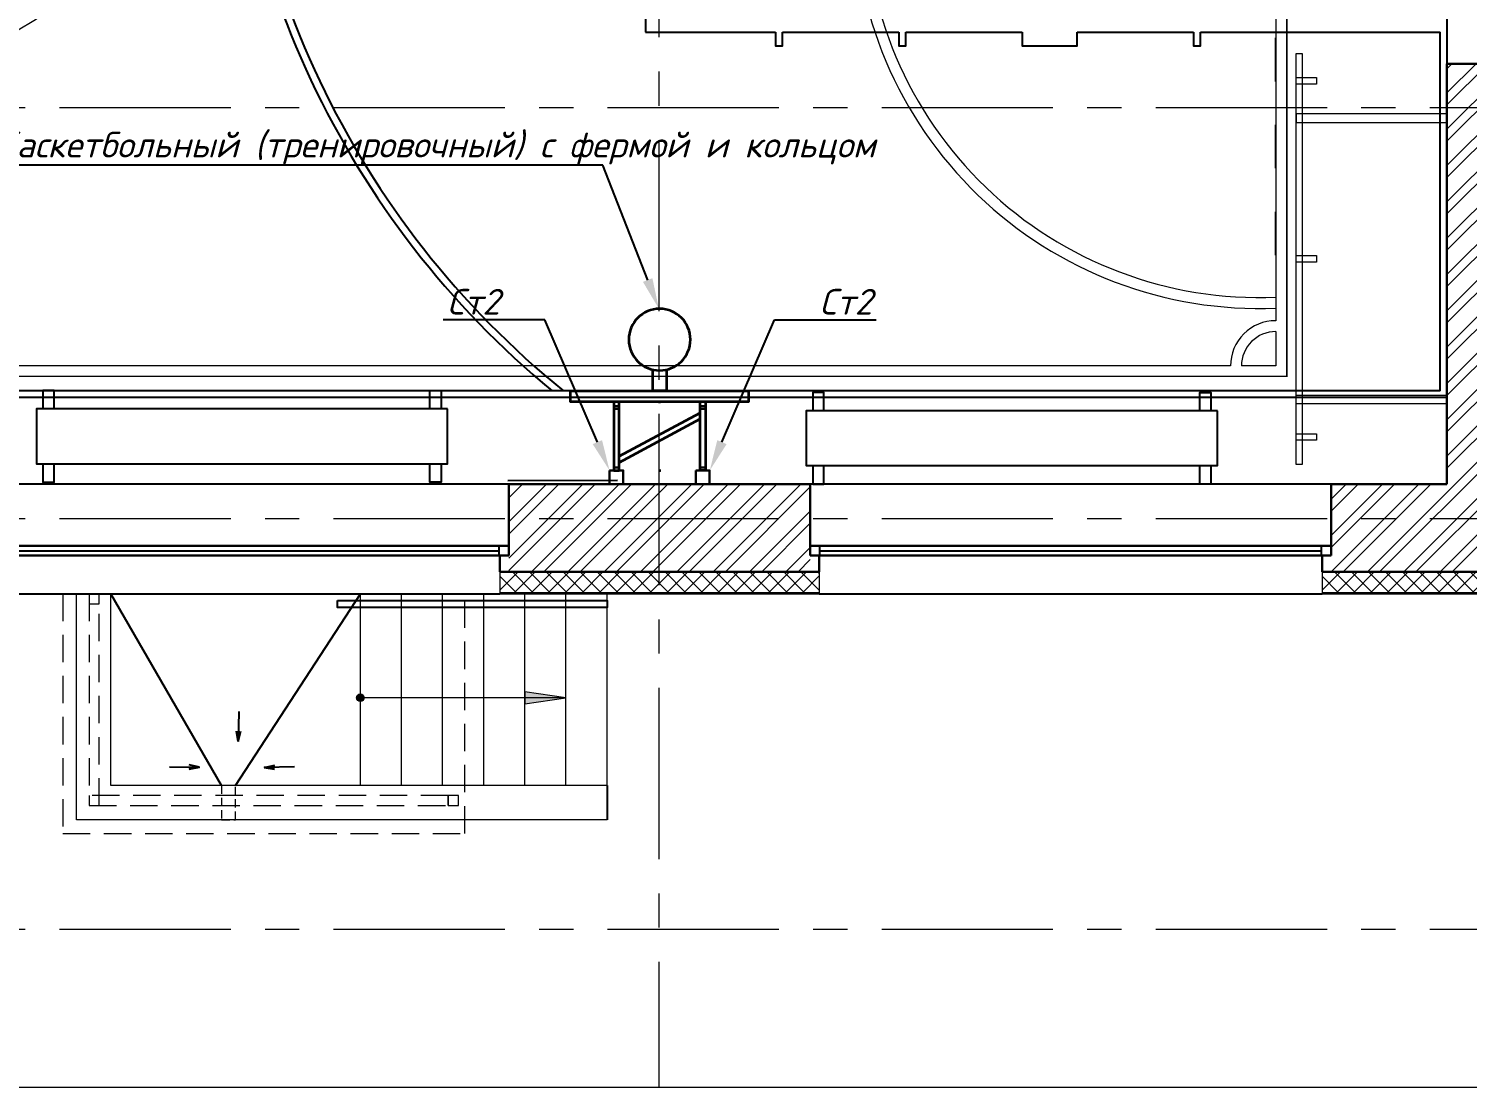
# Model space of a CAD drawing. Header units: millimetres. Extents: x 10124 to 8132345, y -95635 to 1386204.
# Drawn here: x 122324 to 132821, y 70633 to 78362 of the extents above; entities that cross this region are included whole.
import ezdxf
from ezdxf import colors
from ezdxf.entities.mleader import LeaderData, LeaderLine
from ezdxf.math import Vec2, Vec3

# ---------------------------------------------------------------- set-up
doc = ezdxf.new("R2010")
doc.units = ezdxf.units.MM
for name, pattern in [('ADSK_Штриховая_ш2 п1', [3, 2, -1]), ('CENTER', [2, 1.25, -0.25, 0.25, -0.25]), ('Штрих', [6.35, 3.175, -3.175])]:
    doc.linetypes.add(name, pattern=pattern)
for name, color, linetype, lineweight in [('013', 7, 'Continuous', 13), ('030', 7, 'Continuous', 30), ('АР_Лестницы', 250, 'Continuous', 15), ('АР_Лестницы ограждение', 94, 'Continuous', 25), ('АР_Навесной фасад', 147, 'Continuous', 5), ('АР_Оси', 193, 'Continuous', 9), ('АР_Размеры', 175, 'Continuous', 9), ('АР_Сущ Несущая стена', 216, 'Continuous', 30), ('АР_тонкая линия', 250, 'Continuous', 0), ('АР_Утеплитель', 250, 'Continuous', 9), ('АР_Штриховка кирпич', 250, 'Continuous', 9), ('Подвал', 250, 'Continuous', 30), ('ТХ_ОСНОВНОЙ', 103, 'Continuous', 25), ('ТХ_разметка минифутбол', 7, 'Continuous', 9)]:
    doc.layers.add(name, color=color, linetype=linetype, lineweight=lineweight)
for name, color, linetype in [('АР_новое окно', 155, 'Continuous'), ('ТХ_ВК_трапы', 5, 'Continuous'), ('ТХ_обор_спорт', 5, 'Continuous'), ('ТХ_разметка баскетбол', 7, 'Continuous')]:
    doc.layers.add(name, color=color, linetype=linetype)
doc.styles.add('100', font='isocpeui.ttf', dxfattribs={"height": 250})
pattern_1 = [(45, (-872457.4, 123612.74), (-132.58252, 132.58252), []), (45, (-872369, 123612.74), (-132.58252, 132.58252), [])]

# ---------------------------------------------------------------- blocks, each defined once
blk = doc.blocks.new('*U1515')
at = {"layer": 'АР_новое окно', "lineweight": 20}
for p, q in [((0, 3800), (-70, 3800)), ((0, 0), (-70, 0))]:
    blk.add_line(p, q, dxfattribs=at)
at = {"layer": 'АР_новое окно'}
for p, q in [((-70, 3800), (-70, 0)), ((-70, 0), (-70, 3800)), ((0, 3800), (0, 0)), ((0, 3730), (-70, 3730)), ((-35, 3730), (-35, 70)), ((0, 70), (-70, 70))]:
    blk.add_line(p, q, dxfattribs=at)
blk = doc.blocks.new('блок новое окно')
at = {"layer": 'АР_Навесной фасад', "ltscale": 100}
for points in [[(65, -640), (65, -800)], [(3735, -640), (3735, -800)]]:
    blk.add_lwpolyline(points, dxfattribs=at)
at = {"layer": 'АР_новое окно', "ltscale": 100}
for p, q in [((3800, 0), (0, 0)), ((3735, -521), (0, -521))]:
    blk.add_line(p, q, dxfattribs=at)
blk.add_lwpolyline([(65, -800), (3735, -800)], dxfattribs=at)
at = {"layer": 'АР_Сущ Несущая стена', "ltscale": 100}
for p, q in [((0, -521), (0, 0)), ((3800, -521), (3800, 0)), ((65, -521), (0, -521)), ((65, -521), (65, -640)), ((3800, -521), (3735, -521)), ((3735, -521), (3735, -640))]:
    blk.add_line(p, q, dxfattribs=at)
at = {"layer": 'АР_новое окно', "ltscale": 100, "xscale": -1, "rotation": 90}
blk.add_blockref('*U1515', (3800, -521), dxfattribs=at)
blk = doc.blocks.new('*U1441')
h = blk.add_hatch(color=256)
h.dxf.hatch_style = 1
edge = h.paths.add_edge_path()
edge.add_arc((0, 0), 27.6, 359.64, 719.64)
h = blk.add_hatch(color=256)
h.dxf.hatch_style = 1
h.paths.add_polyline_path([(1200, -44), (1200, 44), (1500, 0)])
blk.add_line((1500, 0), (0, 0))
blk.add_lwpolyline([(1200, 44), (1200, -44), (1500, 0), (1200, 44)])
blk.add_circle((0, 0), 27.6)
blk = doc.blocks.new('A$C919add2a')
at = {"layer": 'ТХ_ВК_трапы', "ltscale": 100}
for p, q in [((6, 493, 0), (1, 273, 0)), ((1, 273, 0), (-12, 348, 0)), ((-12, 348, 0), (1, 273, 0)), ((1, 273, 0), (19, 348, 0)), ((-501, 89, 0), (-281, 85, 0)), ((-281, 85, 0), (-356, 103, 0)), ((-281, 85, 0), (-356, 72, 0)), ((-356, 72, 0), (-281, 85, 0)), ((191, 83, 0), (267, 101, 0)), ((411, 87, 0), (191, 83, 0)), ((191, 83, 0), (266, 70, 0)), ((266, 70, 0), (191, 83, 0))]:
    blk.add_line(p, q, dxfattribs=at)
blk = doc.blocks.new('бревно гимн 3000х400')
for points in [[(-10331, 62755), (-10331, 62890), (-10250, 62890), (-10250, 62755)], [(-7426, 62755), (-7426, 62890), (-7507, 62890), (-7507, 62755)], [(-10250, 62355), (-10250, 62220), (-10331, 62220), (-10331, 62355)], [(-7507, 62355), (-7507, 62220), (-7426, 62220), (-7426, 62355)]]:
    blk.add_lwpolyline(points)
blk.add_lwpolyline([(-10378, 62355), (-7378, 62355), (-7378, 62755), (-10378, 62755)], close=True)
blk = doc.blocks.new('баскетбол')
at = {"color": 1, "linetype": 'Штрих', "ltscale": 100}
blk.add_lwpolyline([(11277, -4079), (11277, 4058)], dxfattribs=at)
at = {"color": 7, "ltscale": 100}
for centre, radius, start, end in [((10189, 0), 6579, 129.6008, 230.3992), ((10197, 0), 6531, 129.0887, 230.9113)]:
    blk.add_arc(centre, radius, start, end, dxfattribs=at)
at = {"layer": 'ТХ_разметка баскетбол', "color": 7}
for p, q in [((6677, -1800), (6677, -2450)), ((6677, -2450), (7626, -2450)), ((7677, -2450), (8527, -2450)), ((8577, -2450), (9427, -2450)), ((9827, -2450), (10677, -2450)), ((10727, -2450), (12477, -2450)), ((12477, -5069), (12477, -2450)), ((6695, -5069), (774, -5069)), ((12477, -5069), (6779, -5069))]:
    blk.add_line(p, q, dxfattribs=at)
for points in [[(4205, 5117), (12525, 5117), (12525, -5117), (-11025, -5117), (-11025, 5117), (-2705, 5117)], [(7626, -2450), (7626, -2550), (7677, -2550), (7677, -2450)], [(8527, -2450), (8527, -2550), (8577, -2550), (8577, -2450)], [(9427, -2450), (9427, -2550), (9827, -2550), (9827, -2450)], [(10677, -2450), (10677, -2550), (10727, -2550), (10727, -2450)]]:
    blk.add_lwpolyline(points, dxfattribs=at)
blk = doc.blocks.new('A$C00b7f25d')
at = {"layer": 'ТХ_разметка минифутбол', "color": 1}
for p, q in [((20770, 10628), (20770, 697)), ((20770, 697), (20770, 10627)), ((20690, 10218), (20690, 1106)), ((20690, 1026), (20690, 777)), ((20359, 777), (10203, 777)), ((20690, 777), (20439, 777)), ((20770, 698), (10123, 698))]:
    blk.add_line(p, q, dxfattribs=at)
for centre, radius, start, end in [((10163, 5662), 2780, 270.8211, 89.1792), ((10162, 5663), 2700, 270.8548, 89.1455), ((20569, 4154), 2959, 179.7889, 272.3348), ((20569, 4154), 2879, 179.7849, 272.3978), ((20689, 776), 330, 89.9865, 180), ((20689, 776), 250, 89.9823, 180)]:
    blk.add_arc(centre, radius, start, end, dxfattribs=at)
blk = doc.blocks.new('ферма тренир')
at = {"color": 1, "lineweight": 35}
for p, q in [((822517, -86782), (823107, -87100)), ((822805, -86724), (822819, -86724)), ((822812, -86730), (822812, -86717)), ((822517, -86827), (823107, -87145))]:
    blk.add_line(p, q, dxfattribs=at)
at = {"color": 250, "lineweight": 35}
for p, q in [((822805, -87225), (822818, -87225)), ((822812, -87219), (822812, -87232))]:
    blk.add_line(p, q, dxfattribs=at)
at = {"color": 1, "lineweight": 35}
for points in [[(822477, -87224), (822477, -86724), (822517, -86724), (822517, -87224)], [(823147, -87224), (823147, -86724), (823107, -86724), (823107, -87224)]]:
    blk.add_lwpolyline(points, dxfattribs=at)
at = {"color": 250, "lineweight": 35}
blk.add_lwpolyline([(822162, -87304), (823462, -87304), (823462, -87224), (822162, -87224)], close=True, dxfattribs=at)
blk.add_lwpolyline([(822862, -87460), (822862, -87304), (822762, -87304), (822762, -87460)], dxfattribs=at)
blk.add_circle((822812, -87679), 225, dxfattribs=at)
at = {"layer": '030', "color": 1, "ltscale": 100}
for points in [[(822477, -86724), (822517, -86724), (822517, -86744), (822477, -86744), (822477, -86724)], [(823107, -86724), (823147, -86724), (823147, -86744), (823107, -86744), (823107, -86724)], [(822477, -87174), (822517, -87174), (822517, -87194), (822477, -87194), (822477, -87174)], [(823107, -87174), (823147, -87174), (823147, -87194), (823107, -87194), (823107, -87174)]]:
    blk.add_lwpolyline(points, dxfattribs=at)
blk = doc.blocks.new('У211')
at = {"linetype": 'Continuous', "lineweight": 5, "elevation": 0}
for points in [[(183978, -107994), (183934, -107994), (183934, -110994), (183978, -110994)], [(183978, -108170), (183830, -108170), (183830, -108217), (183978, -108217)], [(182878, -108434), (183978, -108434), (183978, -108498), (182878, -108498)], [(183978, -109470), (183830, -109470), (183830, -109517), (183978, -109517)], [(182878, -110553), (183978, -110553), (183978, -110489), (182878, -110489)], [(183978, -110770), (183830, -110770), (183830, -110817), (183978, -110817)]]:
    blk.add_lwpolyline(points, close=True, dxfattribs=at)

msp = doc.modelspace()

# ---------------------------------------------------------------- hatches: boundary and pattern name
at = {"layer": 'АР_Утеплитель', "ltscale": 100}
h = msp.add_hatch(dxfattribs=at)
h.set_pattern_fill('ANSI37', color=256, scale=700)
h.set_pattern_definition([(45, (-844277.72, 123068.71), (-61.871843, 61.871843), []), (135, (-844277.72, 123068.71), (-61.871843, -61.871843), [])])
h.paths.add_polyline_path([(133182.256, 74396.564), (131762.256, 74396.564), (131762.256, 74246.564), (133332.256, 74246.564), (133332.256, 77376.564), (136842.256, 77376.564), (136842.256, 78106.564), (136692.256, 78106.564), (136692.256, 77526.564), (133182.256, 77526.564)])
h = msp.add_hatch(dxfattribs=at)
h.set_pattern_fill('ANSI37', color=256, scale=700)
h.set_pattern_definition([(45, (-850277.72, 123068.71), (-61.871843, 61.871843), []), (135, (-850277.72, 123068.71), (-61.871843, -61.871843), [])])
h.paths.add_polyline_path([(128092.256, 74396.564), (125762.256, 74396.564), (125762.256, 74246.564), (128092.256, 74246.564)])
at = {"layer": 'АР_Штриховка кирпич', "ltscale": 100}
h = msp.add_hatch(dxfattribs=at)
h.set_pattern_fill('ANSI32', color=256, scale=500)
h.set_pattern_definition(pattern_1)
h.paths.add_polyline_path([(133182.256, 77526.564), (136692.256, 77526.564), (136692.256, 78106.564), (136182.256, 78106.564), (136182.256, 78036.564), (133182.256, 78036.564), (133182.256, 78106.564), (132672.256, 78106.564), (132672.256, 75036.564), (131827.256, 75036.564), (131827.256, 74396.564), (133182.256, 74396.564)])
h = msp.add_hatch(dxfattribs=at)
h.set_pattern_fill('ANSI32', color=256, scale=500)
h.set_pattern_definition(pattern_1)
h.paths.add_polyline_path([(128027.256, 75036.564), (125827.256, 75036.564), (125827.256, 74396.564), (128027.256, 74396.564)])

# ---------------------------------------------------------------- linework, layer by layer
at = {"ltscale": 100}
msp.add_line((126544.459, 72836.564, -6.902), (126544.459, 72586.564, -6.902), dxfattribs=at)
at = {"color": 157, "ltscale": 150, "true_color": 0x465c7c}
for points in [[(123731.671, 72836.564), (122923.009, 74236.564)], [(123831.674, 72836.564), (124744.459, 74236.564)]]:
    msp.add_lwpolyline(points, dxfattribs=at)
at = {"layer": '013', "ltscale": 100}
msp.add_line((108068.336, 70633.238), (139831.173, 70633.238), dxfattribs=at)
at = {"layer": '030', "ltscale": 100}
for points in [[(126562.256, 75136.564), (126562.256, 75036.564), (126662.256, 75036.564), (126662.256, 75136.564), (126562.256, 75136.564)], [(127192.256, 75137.399), (127192.256, 75037.399), (127292.256, 75037.399), (127292.256, 75137.399), (127192.256, 75137.399)]]:
    msp.add_lwpolyline(points, dxfattribs=at)
at = {"layer": 'АР_Лестницы', "ltscale": 100}
for p, q in [((124744.459, 72836.564, -3.451), (124744.459, 74236.564, -3.451)), ((125044.801, 72836.564, 0.319), (125044.801, 74236.564, 0.319)), ((125344.459, 72836.564, -3.451), (125344.459, 74236.564, -3.451)), ((125644.459, 72836.564, -3.451), (125644.459, 74236.564, -3.451)), ((125944.459, 72836.564, -3.451), (125944.459, 74236.564, -3.451)), ((126244.459, 72836.564, -3.451), (126244.459, 74236.564, -3.451)), ((126544.459, 72836.564, -3.451), (126544.459, 74236.564, -3.451))]:
    msp.add_line(p, q, dxfattribs=at)
for points in [[(126544.459, 72586.564), (122673.009, 72586.564), (122673.009, 74236.564)], [(126544.459, 72836.564), (122923.009, 72836.564), (122923.009, 74236.564)]]:
    msp.add_lwpolyline(points, dxfattribs=at)
at = {"layer": 'АР_Лестницы ограждение', "color": 18, "ltscale": 100, "true_color": 0x000000}
msp.add_lwpolyline([(124578.195, 74186.564), (126544.459, 74186.564), (126544.459, 74136.564), (124578.195, 74136.564)], close=True, dxfattribs=at)
at = {"layer": 'АР_Навесной фасад', "ltscale": 100}
for p, q in [((125762.256, 74246.564), (128092.256, 74246.564)), ((125762.256, 74236.564), (128092.256, 74236.564)), ((131762.256, 74246.564), (133332.256, 74246.564)), ((131762.256, 74236.564), (133342.256, 74236.564))]:
    msp.add_line(p, q, dxfattribs=at)
at = {"layer": 'АР_Оси', "linetype": 'CENTER', "ltscale": 1000}
for p, q in [((126922.256, 93549.033), (126922.256, 70633.238)), ((106548.232, 77786.564), (139831.173, 77786.564)), ((106548.232, 74786.564), (139831.173, 74786.564)), ((106548.232, 71786.564), (139831.173, 71786.564))]:
    msp.add_line(p, q, dxfattribs=at)
at = {"layer": 'АР_Сущ Несущая стена', "ltscale": 100}
for p, q in [((132672.256, 78106.564), (133182.256, 78106.564)), ((132672.256, 78106.564), (132672.256, 75036.564)), ((125827.256, 75036.564), (128027.256, 75036.564)), ((125827.256, 74515.478), (125827.256, 75036.564)), ((131827.256, 75036.564), (132672.256, 75036.564)), ((125827.256, 74515.478), (125762.256, 74515.478)), ((125762.256, 74515.478), (125762.256, 74396.564)), ((125762.256, 74396.564), (128092.256, 74396.564)), ((131762.256, 74396.564), (133182.256, 74396.564))]:
    msp.add_line(p, q, dxfattribs=at)
at = {"layer": 'АР_тонкая линия', "color": 18, "ltscale": 100, "true_color": 0x000000}
msp.add_line((132672.256, 79806.564), (132672.256, 78106.564), dxfattribs=at)
at = {"layer": 'АР_тонкая линия', "color": 18, "linetype": 'ADSK_Штриховая_ш2 п1', "ltscale": 100, "true_color": 0x000000}
msp.add_lwpolyline([(122573.009, 74236.564), (122573.009, 72486.564), (125506.934, 72486.564), (125506.934, 74236.564)], dxfattribs=at)
for points in [[(122764.255, 72690.441), (122838.008, 72690.441), (122838.524, 74236.564), (122764.771, 74236.564)], [(122764.255, 72764.194), (122764.255, 72690.441), (125385.802, 72690.665), (125385.802, 72764.418)]]:
    msp.add_lwpolyline(points, close=True, dxfattribs=at)
at = {"layer": 'АР_тонкая линия', "color": 18, "linetype": 'ADSK_Штриховая_ш2 п1', "ltscale": 30, "true_color": 0x000000}
msp.add_lwpolyline([(123831.674, 72836.564), (123731.671, 72836.564), (123731.664, 72586.564), (123831.667, 72586.564)], close=True, dxfattribs=at)
at = {"layer": 'Подвал', "lineweight": 13, "ltscale": 500}
for points in [[(122764.771, 74163.203), (122838.549, 74163.203), (122838.549, 74236.564), (122764.771, 74236.564)], [(125385.802, 72690.443), (125459.556, 72690.443), (125459.556, 72764.418), (125385.802, 72764.418)]]:
    msp.add_lwpolyline(points, close=True, dxfattribs=at)
at = {"layer": 'ТХ_ОСНОВНОЙ', "ltscale": 0.1}
msp.add_line((125820.657, 75064.02), (126620.657, 75064.854), dxfattribs=at)

# ---------------------------------------------------------------- block references
msp.add_blockref('блок новое окно', (122027.256, 75036.564))
at = {"layer": 'АР_Лестницы', "ltscale": 100}
msp.add_blockref('*U1441', (124744.459, 73476.564, -3.451), dxfattribs=at)
at = {"layer": 'АР_новое окно'}
msp.add_blockref('блок новое окно', (128027.256, 75036.564), dxfattribs=at)
at = {"layer": 'АР_Размеры', "lineweight": 13, "ltscale": 500}
msp.add_blockref('A$C919add2a', (123851.727, 72884.5), dxfattribs=at)
at = {"layer": 'ТХ_обор_спорт', "color": 217, "ltscale": 10, "true_color": 0x93278f}
msp.add_blockref('баскетбол', (120147.256, 80786.525), dxfattribs=at)
at = {"layer": 'ТХ_обор_спорт', "ltscale": 100}
msp.add_blockref('A$C00b7f25d', (110734.755, 75124.179), dxfattribs=at)
at = {"layer": 'ТХ_обор_спорт', "xscale": -1}
msp.add_blockref('У211', (315550.021, 186174.913, 0), dxfattribs=at)
at = {"layer": 'ТХ_обор_спорт', "color": 250, "linetype": 'Continuous', "lineweight": 30, "xscale": -1, "rotation": 180}
msp.add_blockref('ферма тренир', (-695884.583, -11586.942), dxfattribs=at)
at = {"layer": 'ТХ_обор_спорт', "rotation": 180}
for p in [(115001.913, 137940.486), (120620.053, 137926.68)]:
    msp.add_blockref('бревно гимн 3000х400', p, dxfattribs=at)

# ---------------------------------------------------------------- leaders
at = {"layer": 'ТХ_обор_спорт', "color": 250}
ml = msp.add_multileader_mtext('Standard', dxfattribs=at)
ml.set_content('\\pxsm1,qc;Щит баскетбольный (тренировочный) с фермой и кольцом', color=7, style='100')
ml.set_leader_properties(color=256, lineweight=25)
ml.build(insert=Vec2(0, 0))
ml.multileader.update_dxf_attribs({"text_left_attachment_type": 6, "text_right_attachment_type": 6, "dogleg_length": 150, "arrow_head_size": 225, "scale": 75})
ctx = ml.context
ctx.base_point, ctx.scale, ctx.char_height, ctx.arrow_head_size, ctx.landing_gap_size, ctx.plane_origin = Vec3(111607.612, 77364.608), 75, 187.5, 225, 150, Vec3(148752.361, 57798.842)
ctx.left_attachment, ctx.right_attachment, ctx.text_align_type = 6, 6, 1
notes = []
notes.append((ctx, [(1, (1, 1, 0), (114514.004, 77364.608), (-1, 0), 150, [(1, [(114922.256, 76316.564)], 0, [])])]))
ctx.mtext.insert, ctx.mtext.width, ctx.mtext.defined_height, ctx.mtext.alignment, ctx.mtext.line_spacing_factor, ctx.mtext.flow_direction = Vec3(112985.808, 77608.358), 2692.81306, 2275.552, 2, 0.8, 5
ml = msp.add_multileader_mtext('Standard', dxfattribs=at)
ml.set_content('\\pxsm1,qc;Щит баскетбольный (тренировочный) с фермой и кольцом', color=7, style='100')
ml.set_leader_properties(color=256, lineweight=25)
ml.build(insert=Vec2(0, 0))
ml.multileader.update_dxf_attribs({"text_left_attachment_type": 6, "text_right_attachment_type": 6, "dogleg_length": 150, "arrow_head_size": 225, "scale": 75})
ctx = ml.context
ctx.base_point, ctx.scale, ctx.char_height, ctx.arrow_head_size, ctx.landing_gap_size, ctx.plane_origin = Vec3(123607.612, 77365.388), 75, 187.5, 225, 150, Vec3(160752.361, 57799.622)
ctx.left_attachment, ctx.right_attachment, ctx.text_align_type = 6, 6, 1
notes.append((ctx, [(1, (1, 1, 0), (126514.004, 77365.388), (-1, 0), 150, [(1, [(126922.256, 76317.343)], 0, [])])]))
ctx.mtext.insert, ctx.mtext.width, ctx.mtext.defined_height, ctx.mtext.alignment, ctx.mtext.line_spacing_factor, ctx.mtext.flow_direction = Vec3(124985.808, 77609.138), 2692.81306, 2275.552, 2, 0.8, 5
ml = msp.add_multileader_mtext('Standard', dxfattribs=at)
ml.set_content('\\pxsm1,qc;Ст2', color=7, style='100')
ml.set_leader_properties(color=256, lineweight=25)
ml.build(insert=Vec2(0, 0))
ml.multileader.update_dxf_attribs({"text_left_attachment_type": 6, "text_right_attachment_type": 6, "dogleg_length": 150, "arrow_head_size": 225, "scale": 75})
ctx = ml.context
ctx.base_point, ctx.scale, ctx.char_height, ctx.arrow_head_size, ctx.landing_gap_size, ctx.plane_origin = Vec3(113192.76, 76237.021), 75, 187.5, 225, 150, Vec3(75336.289, 57361.961)
ctx.left_attachment, ctx.right_attachment, ctx.text_align_type = 6, 6, 1
notes.append((ctx, [(0, (1, 1, 0), (114084.379, 76237.021), (-1, 0), 150, [(1, [(114556.487, 75136.564)], 0, [])])]))
ctx.mtext.insert, ctx.mtext.width, ctx.mtext.defined_height, ctx.mtext.alignment, ctx.mtext.line_spacing_factor, ctx.mtext.flow_direction = Vec3(113563.57, 76462.021), 2692.81306, 2275.552, 2, 0.8, 5
ml = msp.add_multileader_mtext('Standard', dxfattribs=at)
ml.set_content('\\pxsm1,qc;Ст2', color=7, style='100')
ml.set_leader_properties(color=256, lineweight=25)
ml.build(insert=Vec2(0, 0))
ml.multileader.update_dxf_attribs({"text_left_attachment_type": 6, "text_right_attachment_type": 6, "dogleg_length": 150, "arrow_head_size": 225, "scale": 75})
ctx = ml.context
ctx.base_point, ctx.scale, ctx.char_height, ctx.arrow_head_size, ctx.landing_gap_size, ctx.plane_origin = Vec3(115910.132, 76237.021), 75, 187.5, 225, 150, Vec3(154508.223, 57361.961)
ctx.left_attachment, ctx.right_attachment, ctx.text_align_type = 6, 6, 1
notes.append((ctx, [(0, (1, 1, 0), (115760.132, 76237.021), (1, 0), 150, [(1, [(115288.024, 75136.564)], 0, [])])]))
ctx.mtext.insert, ctx.mtext.width, ctx.mtext.defined_height, ctx.mtext.alignment, ctx.mtext.line_spacing_factor, ctx.mtext.flow_direction = Vec3(116280.942, 76462.021), 2692.81306, 2275.552, 2, 0.8, 5
ml = msp.add_multileader_mtext('Standard', dxfattribs=at)
ml.set_content('\\pxsm1,qc;Ст2', color=7, style='100')
ml.set_leader_properties(color=256, lineweight=25)
ml.build(insert=Vec2(0, 0))
ml.multileader.update_dxf_attribs({"text_left_attachment_type": 6, "text_right_attachment_type": 6, "dogleg_length": 150, "arrow_head_size": 225, "scale": 75})
ctx = ml.context
ctx.base_point, ctx.scale, ctx.char_height, ctx.arrow_head_size, ctx.landing_gap_size, ctx.plane_origin = Vec3(125198.529, 76237.021), 75, 187.5, 225, 150, Vec3(87342.058, 57361.961)
ctx.left_attachment, ctx.right_attachment, ctx.text_align_type = 6, 6, 1
notes.append((ctx, [(0, (1, 1, 0), (126090.148, 76237.021), (-1, 0), 150, [(1, [(126562.256, 75136.564)], 0, [])])]))
ctx.mtext.insert, ctx.mtext.width, ctx.mtext.defined_height, ctx.mtext.alignment, ctx.mtext.line_spacing_factor, ctx.mtext.flow_direction = Vec3(125569.338, 76462.021), 2692.81306, 2275.552, 2, 0.8, 5
ml = msp.add_multileader_mtext('Standard', dxfattribs=at)
ml.set_content('\\pxsm1,qc;Ст2', color=7, style='100')
ml.set_leader_properties(color=256, lineweight=25)
ml.build(insert=Vec2(0, 0))
ml.multileader.update_dxf_attribs({"text_left_attachment_type": 6, "text_right_attachment_type": 6, "dogleg_length": 150, "arrow_head_size": 225, "scale": 75})
ctx = ml.context
ctx.base_point, ctx.scale, ctx.char_height, ctx.arrow_head_size, ctx.landing_gap_size, ctx.plane_origin = Vec3(127915.901, 76237.021), 75, 187.5, 225, 150, Vec3(166513.992, 57361.961)
ctx.left_attachment, ctx.right_attachment, ctx.text_align_type = 6, 6, 1
notes.append((ctx, [(0, (1, 1, 0), (127765.901, 76237.021), (1, 0), 150, [(1, [(127293.793, 75136.564)], 0, [])])]))
ctx.mtext.insert, ctx.mtext.width, ctx.mtext.defined_height, ctx.mtext.alignment, ctx.mtext.line_spacing_factor, ctx.mtext.flow_direction = Vec3(128286.711, 76462.021), 2692.81306, 2275.552, 2, 0.8, 5
for ctx, leaders in notes:
    for number, flags, end, landing, length, lines in leaders:
        leader = LeaderData()
        leader.index, (leader.has_last_leader_line, leader.has_dogleg_vector, leader.attachment_direction) = number, flags
        leader.last_leader_point, leader.dogleg_vector, leader.dogleg_length = Vec3(end), Vec3(landing), length
        for number, points, colour, breaks in lines:
            line = LeaderLine()
            line.index, line.vertices, line.color, line.breaks = number, Vec3.list(points), colors.encode_raw_color(colour), breaks
            leader.lines.append(line)
        ctx.leaders.append(leader)

doc.saveas('drawing.dxf')
